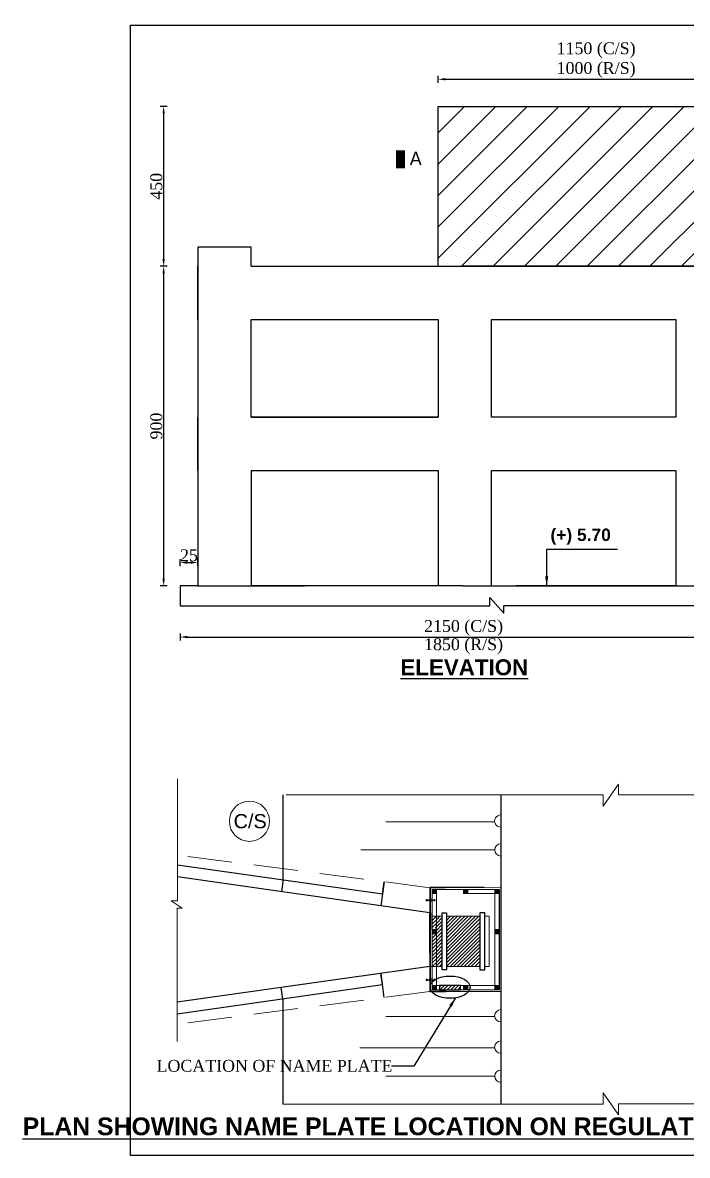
# Model space of a CAD drawing. Extents: x -426260 to 2055400, y -4304674 to -305611.
# Drawn here: x 1182410 to 1188027, y -1917498 to -1907932 of the extents above; entities that cross this region are included whole.
import ezdxf

# ---------------------------------------------------------------- set-up
doc = ezdxf.new("R2010")
doc.units = 0
doc.header["$LTSCALE"] = 300
doc.header["$MEASUREMENT"] = 0
doc.header["$PDMODE"] = 3
for name, pattern in [('DASHED', [0.75, 0.5, -0.25]), ('DASHED2', [9.525, 6.35, -3.175]), ('HIDDEN', [0.375, 0.25, -0.125])]:
    doc.linetypes.add(name, pattern=pattern)
doc.layers.get('0').update_dxf_attribs({"linetype": 'CONTINUOUS'})
doc.layers.get('DEFPOINTS').update_dxf_attribs({"linetype": 'CONTINUOUS'})
for name, color, linetype, lineweight in [('Dim', 7, 'CONTINUOUS', 9), ('Dimension', 8, 'CONTINUOUS', 18), ('HATCH', 252, 'CONTINUOUS', 5), ('line2', 3, 'CONTINUOUS', 30), ('Railing', 8, 'CONTINUOUS', 0), ('slop', 8, 'CONTINUOUS', 9)]:
    doc.layers.add(name, color=color, linetype=linetype, lineweight=lineweight)
for name, color, linetype in [('DOTTED', 240, 'DASHED2'), ('LINE', 7, 'CONTINUOUS'), ('line3', 3, 'CONTINUOUS'), ('line4', 4, 'CONTINUOUS'), ('line5', 5, 'CONTINUOUS'), ('line6', 6, 'CONTINUOUS'), ('P1', 7, 'CONTINUOUS'), ('TEXT', 10, 'CONTINUOUS')]:
    doc.layers.add(name, color=color, linetype=linetype)
doc.styles.add('Arial', font='arial.ttf')
doc.styles.add('style1', font='times.ttf')
doc.styles.add('Times New Roman', font='times.ttf')
doc.dimstyles.new('dim', dxfattribs={"dimtxt": 20, "dimasz": 20, "dimexe": 20, "dimexo": 5, "dimgap": 10, "dimtad": 1, "dimdec": 0, "dimzin": 0, "dimdsep": 46, "dimtxsty": 'Standard', "dimcen": 0.09, "dimclrd": 256, "dimclre": 256, "dimclrt": 7, "dimadec": 0, "dimazin": 0, "dimtfac": 1, "dimtdec": 0, "dimtofl": 0, "dimtmove": 0, "dimatfit": 3, "dimfxl": 20, "dimfxlon": 1, "dimtolj": 1, "dimtzin": 0, "dimlwd": -1, "dimlwe": -1, "dimarcsym": 1})

# ---------------------------------------------------------------- blocks, each defined once
blk = doc.blocks.new('*D1019')
at = {"layer": 'DEFPOINTS', "color": 0, "transparency": 16777216}
for p in [(1188380.5, -1908409.8), (1185921.2, -1909030.9), (1188380.5, -1909030.9)]:
    blk.add_point(p, dxfattribs=at)
at = {"layer": 'line5', "transparency": 16777216}
for p, q in [((1185921.2, -1908439.8), (1185921.2, -1908379.8)), ((1185981.2, -1908409.8), (1188320.5, -1908409.8)), ((1188380.5, -1908439.8), (1188380.5, -1908379.8))]:
    blk.add_line(p, q, dxfattribs=at)
for points in [[(1185981.2, -1908399.8), (1185981.2, -1908419.8), (1185921.2, -1908409.8)], [(1188320.5, -1908399.8), (1188320.5, -1908419.8), (1188380.5, -1908409.8)]]:
    blk.add_solid(points, dxfattribs=at)
at = {"layer": 'line5', "color": 7, "transparency": 16777216, "insert": (1187255.5, -1908248.1), "char_height": 100, "attachment_point": 5}
blk.add_mtext('\\A1;{\\fTimes New Roman|b0|i0|c0|p18;1150 (C/S)\\P1000 (R/S)}', dxfattribs=at)
blk = doc.blocks.new('*D1020')
at = {"layer": 'DEFPOINTS', "color": 0, "transparency": 16777216}
for p in [(1187809, -1908639), (1183601.5, -1909989), (1183759, -1909989)]:
    blk.add_point(p, dxfattribs=at)
at = {"layer": 'line5', "transparency": 16777216}
for p, q in [((1183631.5, -1908639), (1183571.5, -1908639)), ((1183601.5, -1908699), (1183601.5, -1909929)), ((1183631.5, -1909989), (1183571.5, -1909989))]:
    blk.add_line(p, q, dxfattribs=at)
for points in [[(1183591.5, -1908699), (1183611.5, -1908699), (1183601.5, -1908639)], [(1183591.5, -1909929), (1183611.5, -1909929), (1183601.5, -1909989)]]:
    blk.add_solid(points, dxfattribs=at)
at = {"layer": 'line5', "color": 7, "transparency": 16777216, "insert": (1183540.6, -1909314), "char_height": 100, "attachment_point": 5, "rotation": 90, "style": 'Times New Roman'}
blk.add_mtext('\\A1;450', dxfattribs=at)
blk = doc.blocks.new('*D1021')
at = {"layer": 'DEFPOINTS', "color": 0, "transparency": 16777216}
for p in [(1183759, -1909989), (1183601.5, -1912689), (1184209, -1912689)]:
    blk.add_point(p, dxfattribs=at)
at = {"layer": 'line5', "transparency": 16777216}
for p, q in [((1183631.5, -1909989), (1183571.5, -1909989)), ((1183601.5, -1910049), (1183601.5, -1912629)), ((1183631.5, -1912689), (1183571.5, -1912689))]:
    blk.add_line(p, q, dxfattribs=at)
for points in [[(1183591.5, -1910049), (1183611.5, -1910049), (1183601.5, -1909989)], [(1183591.5, -1912629), (1183611.5, -1912629), (1183601.5, -1912689)]]:
    blk.add_solid(points, dxfattribs=at)
at = {"layer": 'line5', "color": 7, "transparency": 16777216, "insert": (1183540.5, -1911339), "char_height": 100, "attachment_point": 5, "rotation": 90, "style": 'Times New Roman'}
blk.add_mtext('\\A1;900', dxfattribs=at)
blk = doc.blocks.new('*D1028')
at = {"layer": 'DEFPOINTS', "color": 0, "transparency": 16777216}
for p in [(1188380.5, -1908639), (1184341, -1912689), (1188706.8, -1912689)]:
    blk.add_point(p, dxfattribs=at)
at = {"layer": 'line5', "transparency": 16777216}
for p, q in [((1188676.8, -1908639), (1188736.8, -1908639)), ((1188706.8, -1908699), (1188706.8, -1912629)), ((1188676.8, -1912689), (1188736.8, -1912689))]:
    blk.add_line(p, q, dxfattribs=at)
for points in [[(1188696.8, -1908699), (1188716.8, -1908699), (1188706.8, -1908639)], [(1188696.8, -1912629), (1188716.8, -1912629), (1188706.8, -1912689)]]:
    blk.add_solid(points, dxfattribs=at)
at = {"layer": 'line5', "color": 7, "transparency": 16777216, "insert": (1188645.9, -1910664), "char_height": 100, "attachment_point": 5, "rotation": 90, "style": 'Times New Roman'}
blk.add_mtext('\\A1;1350', dxfattribs=at)
blk = doc.blocks.new('*D1022')
at = {"layer": 'DEFPOINTS', "color": 0, "transparency": 16777216}
for p in [(1183741, -1912843.5), (1188530.5, -1912843.5), (1188530.5, -1913120.9)]:
    blk.add_point(p, dxfattribs=at)
at = {"layer": 'line5', "transparency": 16777216}
for p, q in [((1183741, -1913090.9), (1183741, -1913150.9)), ((1183801, -1913120.9), (1188470.5, -1913120.9)), ((1188530.5, -1913090.9), (1188530.5, -1913150.9))]:
    blk.add_line(p, q, dxfattribs=at)
for points in [[(1183801, -1913110.9), (1183801, -1913130.9), (1183741, -1913120.9)], [(1188470.5, -1913110.9), (1188470.5, -1913130.9), (1188530.5, -1913120.9)]]:
    blk.add_solid(points, dxfattribs=at)
at = {"layer": 'line5', "color": 7, "transparency": 16777216, "char_height": 100, "attachment_point": 5, "style": 'Times New Roman'}
for s, insert in [('\\A1;2150 (C/S)', (1186135.8, -1913043.8)), ('\\A1;1850 (R/S)', (1186135.8, -1913197.9))]:
    blk.add_mtext(s, dxfattribs=dict(at, insert=insert))
blk = doc.blocks.new('*D1025')
at = {"layer": 'DEFPOINTS', "color": 0, "transparency": 16777216}
for p in [(1183891, -1912492), (1183741, -1912850.4), (1183891, -1912850.4)]:
    blk.add_point(p, dxfattribs=at)
at = {"layer": 'line5', "transparency": 16777216}
for p, q in [((1183741, -1912522), (1183741, -1912462)), ((1183891, -1912522), (1183891, -1912462)), ((1183801, -1912492), (1183831, -1912492))]:
    blk.add_line(p, q, dxfattribs=at)
for points in [[(1183801, -1912482), (1183801, -1912502), (1183741, -1912492)], [(1183831, -1912482), (1183831, -1912502), (1183891, -1912492)]]:
    blk.add_solid(points, dxfattribs=at)
at = {"layer": 'line5', "color": 7, "transparency": 16777216, "insert": (1183816, -1912431.1), "char_height": 100, "attachment_point": 5, "style": 'Times New Roman'}
blk.add_mtext('\\A1;25', dxfattribs=at)

msp = doc.modelspace()

# ---------------------------------------------------------------- hatches: boundary and pattern name
at = {"layer": 'Dim'}
h = msp.add_hatch(dxfattribs=at)
h.set_pattern_fill('ANSI31,_O', color=8, scale=1500)
h.set_pattern_definition([(45, (51624.06, -437912.23), (-132.582521, 132.582521), [])])
h.paths.add_polyline_path([(1188380.5, -1909989), (1188380.5, -1908639), (1185921.2, -1908639), (1185921.2, -1909989)])
at = {"layer": 'HATCH'}
h = msp.add_hatch(dxfattribs=at)
h.set_pattern_fill('ANSI31', color=256, scale=169.642667)
h.set_pattern_definition([(45, (1169006.41, -1913387.668), (-14.994435, 14.994435), [])])
h.paths.add_polyline_path([(1185931.5, -1916099.4), (1186110.7, -1916099.4), (1186110.7, -1916066.1), (1185931.5, -1916066.1)])
h = msp.add_hatch(dxfattribs=at)
h.set_pattern_fill('ANSI31', color=256, scale=169.642667)
h.set_pattern_definition([(45, (1169006.41, -1913388.36), (-14.994435, 14.994435), [])])
h.paths.add_polyline_path([(1185931.5, -1916100.1), (1186110.7, -1916100.1), (1186110.7, -1916066.8), (1185931.5, -1916066.8)])
at = {"layer": 'slop'}
for points in [[(1185906.5, -1915251.7), (1185871.2, -1915251.7), (1185871.2, -1915286.9), (1185906.5, -1915286.9)], [(1186171.1, -1915251.7), (1186135.8, -1915251.7), (1186135.8, -1915286.9), (1186171.1, -1915286.9)], [(1186435.7, -1915251.7), (1186400.4, -1915251.7), (1186400.4, -1915286.9), (1186435.7, -1915286.9)], [(1185906.4, -1915592), (1185871.2, -1915592), (1185871.2, -1915627.3), (1185906.4, -1915627.3)], [(1186435.6, -1915592), (1186400.4, -1915592), (1186400.4, -1915627.3), (1186435.6, -1915627.3)], [(1185906.4, -1916064.8), (1185871.2, -1916064.8), (1185871.2, -1916100.1), (1185906.4, -1916100.1)], [(1186171, -1916064.8), (1186135.8, -1916064.8), (1186135.8, -1916100.1), (1186171, -1916100.1)], [(1186435.6, -1916064.8), (1186400.4, -1916064.8), (1186400.4, -1916100.1), (1186435.6, -1916100.1)]]:
    msp.add_hatch(color=15, dxfattribs=at).paths.add_polyline_path(points)

# ---------------------------------------------------------------- linework, layer by layer
at = {"lineweight": 18}
for p, q in [((1186449.8, -1915237.6), (1185857.1, -1915237.5)), ((1185857.1, -1915237.5), (1185857.1, -1915449.2)), ((1186449.8, -1915449.3), (1186449.8, -1915237.6)), ((1185871.2, -1915479.3), (1185955.9, -1915479.3)), ((1185955.9, -1915479.3), (1185955.9, -1915450.6)), ((1185955.9, -1915450.6), (1185991.2, -1915450.6)), ((1185991.2, -1915450.6), (1185991.2, -1915479.3)), ((1185991.2, -1915479.3), (1186272.8, -1915479.3)), ((1186272.8, -1915479.3), (1186272.8, -1915450.6)), ((1186272.8, -1915450.6), (1186315.1, -1915450.6)), ((1186315.1, -1915450.6), (1186315.1, -1915479.3)), ((1186315.1, -1915479.3), (1186351.3, -1915479.2)), ((1186351.3, -1915479.2), (1186351.5, -1915902.7)), ((1186449.8, -1916114.3), (1186449.8, -1915449.3)), ((1185857, -1915902.6), (1185857.1, -1916114.3)), ((1185955.8, -1915902.6), (1185857, -1915902.6)), ((1185955.8, -1915930.9), (1185955.8, -1915902.6)), ((1186273.4, -1915902.6), (1185991.1, -1915902.6)), ((1185991.1, -1915902.6), (1185991.1, -1915930.9)), ((1186273.4, -1915930.9), (1186273.4, -1915902.6)), ((1186351.5, -1915902.7), (1186315.7, -1915902.6)), ((1186315.7, -1915902.6), (1186315.7, -1915930.9)), ((1185991.1, -1915930.9), (1185955.8, -1915930.9)), ((1186315.7, -1915930.9), (1186273.4, -1915930.9)), ((1185857.1, -1916114.3), (1186449.8, -1916114.3))]:
    msp.add_line(p, q, dxfattribs=at)
at = {"color": 1}
for p, q in [((1185857.1, -1915449.3), (1185857.1, -1915237.5)), ((1185857.1, -1916114.3), (1185857.1, -1915449.3))]:
    msp.add_line(p, q, dxfattribs=at)
at = {"color": 7}
msp.add_lwpolyline([(1186309.2, -1915237.5), (1185851.3, -1915237.5)], dxfattribs=at)
at = {"color": 3}
for points in [[(1185955.9, -1915450.6), (1185991.1, -1915450.6), (1185991.1, -1915930.9), (1185955.9, -1915930.9)], [(1186273.4, -1915930.9), (1186315.1, -1915930.9), (1186315.1, -1915450.6), (1186273.4, -1915450.6)]]:
    msp.add_lwpolyline(points, close=True, dxfattribs=at)
at = {"layer": 'Dim', "ltscale": 500}
for p, q in [((1186435.7, -1915251.7), (1185871.2, -1915251.7)), ((1185871.2, -1915251.7), (1185871.2, -1915449.3)), ((1185906.5, -1915286.9), (1185906.5, -1915449.3)), ((1186400.4, -1915286.9), (1186135.8, -1915286.9)), ((1186400.4, -1915449.3), (1186400.4, -1915286.9)), ((1186435.7, -1915449.3), (1186435.7, -1915251.7)), ((1185871.2, -1915449.3), (1185871.2, -1916100.1)), ((1185906.4, -1915449.3), (1185906.4, -1916064.8)), ((1186400.4, -1916064.8), (1186400.4, -1915449.3)), ((1186435.6, -1916100.1), (1186435.6, -1915449.3)), ((1185871.2, -1916100.1), (1186435.6, -1916100.1)), ((1185906.4, -1916064.8), (1186400.4, -1916064.8))]:
    msp.add_line(p, q, dxfattribs=at)
at = {"layer": 'Dim', "color": 8}
for p, q in [((1185871.2, -1915514.4), (1185906.4, -1915479.1)), ((1185871.2, -1915544.3), (1185906.4, -1915509)), ((1185906.4, -1915479.1), (1185910.5, -1915475)), ((1185906.4, -1915509), (1185935.9, -1915479.6)), ((1185906.4, -1915538.9), (1185955.9, -1915489.5)), ((1185906.4, -1915568.9), (1185955.9, -1915519.4)), ((1185991.1, -1915484.2), (1185995.8, -1915479.6)), ((1185991.1, -1915514.1), (1186025.7, -1915479.6)), ((1185991.1, -1915544.1), (1186055.6, -1915479.6)), ((1185991.1, -1915574), (1186085.6, -1915479.6)), ((1185991.1, -1915604), (1186115.5, -1915479.6)), ((1185991.1, -1915633.9), (1186145.4, -1915479.6)), ((1185991.1, -1915663.8), (1186175.4, -1915479.6)), ((1185991.1, -1915693.8), (1186205.3, -1915479.6)), ((1185991.1, -1915723.7), (1186235.2, -1915479.6)), ((1185991.1, -1915753.6), (1186265.2, -1915479.6)), ((1185991.1, -1915783.6), (1186272.8, -1915501.9)), ((1185991.1, -1915813.5), (1186272.8, -1915531.8)), ((1185871.2, -1915574.2), (1185906.4, -1915538.9)), ((1185871.2, -1915634.1), (1185891.8, -1915613.5)), ((1185871.2, -1915664), (1185906.4, -1915628.8)), ((1185897.1, -1915578.2), (1185906.4, -1915568.9)), ((1185906.4, -1915598.8), (1185955.9, -1915549.3)), ((1185906.4, -1915628.8), (1185955.9, -1915579.3)), ((1185906.4, -1915658.7), (1185955.9, -1915609.2)), ((1185991.1, -1915843.4), (1186272.8, -1915561.7)), ((1185991.1, -1915873.4), (1186272.8, -1915591.7)), ((1185991.5, -1915902.9), (1186272.8, -1915621.6)), ((1185871.2, -1915694), (1185906.4, -1915658.7)), ((1185871.2, -1915723.9), (1185906.4, -1915688.6)), ((1185871.2, -1915753.8), (1185906.4, -1915718.6)), ((1185906.4, -1915688.6), (1185955.9, -1915639.1)), ((1185906.4, -1915718.6), (1185955.9, -1915669.1)), ((1185906.4, -1915748.5), (1185955.9, -1915699)), ((1186021.4, -1915902.9), (1186272.8, -1915651.6)), ((1186051.4, -1915902.9), (1186272.8, -1915681.5)), ((1186081.3, -1915902.9), (1186272.8, -1915711.4)), ((1185871.2, -1915783.8), (1185906.4, -1915748.5)), ((1185871.2, -1915813.7), (1185906.4, -1915778.4)), ((1185871.2, -1915843.6), (1185906.4, -1915808.4)), ((1185906.4, -1915778.4), (1185955.9, -1915729)), ((1185906.4, -1915808.4), (1185955.9, -1915758.9)), ((1185906.4, -1915838.3), (1185955.9, -1915788.8)), ((1185906.4, -1915868.2), (1185955.9, -1915818.8)), ((1186111.2, -1915902.9), (1186272.8, -1915741.4)), ((1186141.2, -1915902.9), (1186272.8, -1915771.3)), ((1186171.1, -1915902.9), (1186272.8, -1915801.2)), ((1185871.2, -1915873.6), (1185906.4, -1915838.3)), ((1185871.7, -1915903), (1185906.4, -1915868.2)), ((1185901.7, -1915903), (1185906.4, -1915898.2)), ((1185906.4, -1915898.2), (1185955.9, -1915848.7)), ((1185931.6, -1915903), (1185955.9, -1915878.6)), ((1186201, -1915902.9), (1186272.8, -1915831.2)), ((1186231, -1915902.9), (1186272.8, -1915861.1)), ((1186260.9, -1915902.9), (1186272.8, -1915891))]:
    msp.add_line(p, q, dxfattribs=at)
at = {"layer": 'Dim', "lineweight": 18, "ltscale": 500}
for points in [[(1185830.8, -1915342), (1185844.8, -1915342)], [(1185830.8, -1915342), (1185844.8, -1915342)], [(1185830.8, -1915342), (1185844.8, -1915342)], [(1185830.8, -1915342), (1185844.8, -1915342)], [(1185830.8, -1915344.8), (1185844.8, -1915344.8)], [(1185830.8, -1915344.8), (1185844.8, -1915344.8)], [(1185830.8, -1915344.8), (1185844.8, -1915344.8)], [(1185830.8, -1915344.8), (1185844.8, -1915344.8)], [(1185830.8, -1916014.7), (1185844.8, -1916014.7)], [(1185830.8, -1916014.7), (1185844.8, -1916014.7)], [(1185830.8, -1916014.7), (1185844.8, -1916014.7)], [(1185830.8, -1916014.7), (1185844.8, -1916014.7)], [(1185830.8, -1916017.4), (1185844.8, -1916017.4)], [(1185830.8, -1916017.4), (1185844.8, -1916017.4)], [(1185830.8, -1916017.4), (1185844.8, -1916017.4)], [(1185830.8, -1916017.4), (1185844.8, -1916017.4)]]:
    msp.add_lwpolyline(points, dxfattribs=at)
at = {"layer": 'Dim', "lineweight": 18, "ltscale": 500, "elevation": 0}
for points in [[(1185869.4, -1915342), (1185883.5, -1915342)], [(1185869.4, -1915342), (1185883.5, -1915342)], [(1185869.4, -1915342), (1185883.5, -1915342)], [(1185869.4, -1915342), (1185883.5, -1915342)], [(1185869.4, -1915344.8), (1185883.5, -1915344.8)], [(1185869.4, -1915344.8), (1185883.5, -1915344.8)], [(1185869.4, -1915344.8), (1185883.5, -1915344.8)], [(1185869.4, -1915344.8), (1185883.5, -1915344.8)], [(1185869.4, -1916014.7), (1185883.5, -1916014.7)], [(1185869.4, -1916014.7), (1185883.5, -1916014.7)], [(1185869.4, -1916014.7), (1185883.5, -1916014.7)], [(1185869.4, -1916014.7), (1185883.5, -1916014.7)], [(1185869.4, -1916017.4), (1185883.5, -1916017.4)], [(1185869.4, -1916017.4), (1185883.5, -1916017.4)], [(1185869.4, -1916017.4), (1185883.5, -1916017.4)], [(1185869.4, -1916017.4), (1185883.5, -1916017.4)]]:
    msp.add_lwpolyline(points, dxfattribs=at)
at = {"layer": 'Dim', "ltscale": 50}
msp.add_circle((1184326.5, -1914676.6), 169.8, dxfattribs=at)
at = {"layer": 'Dim', "lineweight": 18, "ltscale": 500}
for centre, radius in [((1185824.6, -1915343.4), 4.82), ((1185824.6, -1915343.4), 4.82), ((1185824.6, -1915343.4), 4.82), ((1185824.6, -1915343.4), 4.82), ((1185857.1, -1915343.4), 12.3), ((1185857.1, -1915343.4), 12.3), ((1185857.1, -1915343.4), 12.3), ((1185857.1, -1915343.4), 12.3), ((1185857.1, -1915343.4), 9.56), ((1185857.1, -1915343.4), 9.56), ((1185857.1, -1915343.4), 9.56), ((1185857.1, -1915343.4), 9.56), ((1185889.5, -1915343.4, 0), 4.82), ((1185824.6, -1916016), 4.82), ((1185824.6, -1916016), 4.82), ((1185824.6, -1916016), 4.82), ((1185824.6, -1916016), 4.82), ((1185857, -1916016), 12.3), ((1185857, -1916016), 12.3), ((1185857, -1916016), 12.3), ((1185857, -1916016), 12.3), ((1185857, -1916016), 9.56), ((1185857, -1916016), 9.56), ((1185857, -1916016), 9.56), ((1185857, -1916016), 9.56), ((1185889.5, -1916016, 0), 4.82)]:
    msp.add_circle(centre, radius, dxfattribs=at)
for centre, start, end in [((1185824.6, -1915343.4), 12.86098, 347.13902), ((1185824.6, -1915343.4), 12.86098, 347.13902), ((1185824.6, -1915343.4), 12.86098, 347.13902), ((1185824.6, -1915343.4), 12.86098, 347.13902), ((1185889.6, -1915343.4, 0), 192.86098, 167.13902), ((1185889.6, -1915343.4, 0), 192.86098, 167.13902), ((1185889.6, -1915343.4, 0), 192.86098, 167.13902), ((1185889.6, -1915343.4, 0), 192.86098, 167.13902), ((1185824.6, -1916016), 12.86098, 347.13902), ((1185824.6, -1916016), 12.86098, 347.13902), ((1185824.6, -1916016), 12.86098, 347.13902), ((1185824.6, -1916016), 12.86098, 347.13902), ((1185889.6, -1916016, 0), 192.86098, 167.13902), ((1185889.6, -1916016, 0), 192.86098, 167.13902), ((1185889.6, -1916016, 0), 192.86098, 167.13902), ((1185889.6, -1916016, 0), 192.86098, 167.13902)]:
    msp.add_arc(centre, 6.21, start, end, dxfattribs=at)
at = {"layer": 'Dimension', "color": 5, "lineweight": 13, "ltscale": 2}
for p, q in [((1186398.4, -1914681), (1185479.6, -1914681)), ((1186398.8, -1914918.5), (1185266.7, -1914918.5)), ((1186398.6, -1916325.3), (1185479.7, -1916325.3)), ((1186398.6, -1916590.2), (1185259, -1916590.3)), ((1186398.7, -1916829.6), (1185479.5, -1916829.2))]:
    msp.add_line(p, q, dxfattribs=at)
at = {"layer": 'Dimension', "color": 0, "lineweight": 30, "ltscale": 2}
for p, q in [((1185450.5, -1915292.7, 0), (1183717.8, -1915047, 0)), ((1185464.1, -1915187.5, 0), (1185435.4, -1915390.3, 0)), ((1185450.5, -1915292.7, 0), (1185464.1, -1915187.5, 0)), ((1185851.3, -1915916.7), (1185851.3, -1916114.3)), ((1185450.5, -1916059.3, 0), (1185436.6, -1915961.4, 0)), ((1185436.6, -1915961.4, 0), (1185462.9, -1916164.6, 0)), ((1185450.5, -1916059.3, 0), (1183716.6, -1916305.1, 0)), ((1185851.3, -1916114.3), (1185984, -1916114.3))]:
    msp.add_line(p, q, dxfattribs=at)
at = {"layer": 'Dimension', "color": 5, "lineweight": 18, "ltscale": 2, "elevation": 0}
for points in [[(1183716.6, -1916535.8), (1183716.6, -1915411.9), (1183758.2, -1915411.9), (1183665.9, -1915349.9), (1183717.8, -1915349.9), (1183717.8, -1914319.5)], [(1184637.8, -1914454.3), (1187316.4, -1914454.3), (1187316.4, -1914549.1), (1187446, -1914364.2), (1187446, -1914454.6), (1190900.5, -1914454.6)], [(1184609.3, -1917064.8), (1187316.4, -1917064.8), (1187316.4, -1916969.9), (1187446, -1917154.8), (1187446, -1917064.4), (1190900.5, -1917064.4)]]:
    msp.add_lwpolyline(points, dxfattribs=at)
at = {"layer": 'Dimension', "color": 0, "lineweight": 30, "ltscale": 2}
for points in [[(1184609.3, -1914454.3), (1184609.3, -1915191.2)], [(1184609.3, -1916178.4), (1184595.5, -1916080.7)], [(1184609.3, -1916178.4), (1184609.3, -1917064.8)]]:
    msp.add_lwpolyline(points, dxfattribs=at)
at = {"layer": 'Dimension', "color": 0, "lineweight": 30, "ltscale": 2, "elevation": 0}
for points in [[(1185851.3, -1915449.3), (1183717.8, -1915146.8)], [(1185851.3, -1915449.3), (1183717.8, -1915146.8)], [(1184609.3, -1915187.7), (1184597.4, -1915271.5)], [(1185851.3, -1915902.6), (1183716.6, -1916205.3)]]:
    msp.add_lwpolyline(points, dxfattribs=at)
at = {"layer": 'Dimension', "color": 5, "lineweight": 13, "ltscale": 2}
for centre, start, end in [((1186449.8, -1914674.7), 90, 270.42738), ((1186450.6, -1914918.5), 90, 270), ((1186449.9, -1916319), 90, 270), ((1186449.9, -1916583.9), 90, 270), ((1186450.4, -1916829.6), 90.04795, 270)]:
    msp.add_arc(centre, 51.7, start, end, dxfattribs=at)
at = {"layer": 'DOTTED', "color": 0, "linetype": 'HIDDEN', "lineweight": 20, "ltscale": 5, "elevation": 0}
for points in [[(1185851.3, -1915237.6), (1183717.8, -1914961.5)], [(1185851.3, -1916114.3), (1183716.6, -1916390.6)]]:
    msp.add_lwpolyline(points, dxfattribs=at)
at = {"layer": 'LINE', "ltscale": 0.5}
msp.add_line((1184341, -1911714), (1184341, -1912689), dxfattribs=at)
at = {"layer": 'LINE', "lineweight": 18}
for p, q in [((1185955.9, -1915479.3), (1185955.9, -1915450.6)), ((1185955.9, -1915450.6), (1185991.2, -1915450.6)), ((1185991.2, -1915450.6), (1185991.2, -1915479.3)), ((1186272.8, -1915479.3), (1186272.8, -1915450.6)), ((1186272.8, -1915450.6), (1186315.1, -1915450.6)), ((1186315.1, -1915450.6), (1186315.1, -1915479.3))]:
    msp.add_line(p, q, dxfattribs=at)
at = {"layer": 'LINE'}
msp.add_lwpolyline([(1196820.5, -1917498.2), (1183322, -1917498.2), (1183322, -1907952.8), (1196820.5, -1907952.8)], close=True, dxfattribs=at)
at = {"layer": 'line2', "color": 3}
for points in [[(1186449.7, -1914454.3), (1186449.7, -1915449.3)], [(1186449.7, -1915449.3), (1186449.7, -1917064.8)]]:
    msp.add_lwpolyline(points, dxfattribs=at)
at = {"layer": 'line2', "color": 7, "elevation": 0}
for points in [[(1185851.3, -1915237.6), (1185851.3, -1915449.3)], [(1185851.3, -1915449.3), (1185851.3, -1916114.3)]]:
    msp.add_lwpolyline(points, dxfattribs=at)
at = {"layer": 'line2', "color": 1}
msp.add_lwpolyline([(1185857, -1915789.7), (1185851.3, -1915789.7), (1185851.3, -1915449.3)], dxfattribs=at)
at = {"layer": 'line2', "color": 7}
for points in [[(1185856.9, -1915449.3), (1185856.9, -1915592.2)], [(1185984, -1916114.3), (1185851.3, -1916114.3)]]:
    msp.add_lwpolyline(points, dxfattribs=at)
at = {"layer": 'line3'}
for p, q in [((1185921.2, -1908639), (1188380.5, -1908639)), ((1185921.2, -1909989), (1185921.2, -1908639)), ((1183891, -1910439), (1183891, -1909989)), ((1188380.5, -1909989), (1186130.5, -1909989)), ((1184341, -1910439), (1185921.2, -1910439)), ((1185921.2, -1910439), (1185921.2, -1911264)), ((1186371.2, -1910439), (1187930.5, -1910439)), ((1186371.2, -1911264), (1186371.2, -1910439)), ((1187930.5, -1910439), (1187930.5, -1911264)), ((1183891, -1911714), (1183891, -1911264)), ((1185921.2, -1911264), (1184341, -1911264)), ((1187930.5, -1911264), (1186371.2, -1911264)), ((1184341, -1911714), (1185921.2, -1911714)), ((1185921.2, -1911714), (1185921.2, -1912689)), ((1186371.2, -1911714), (1187930.5, -1911714)), ((1186371.2, -1912689), (1186371.2, -1911714)), ((1187930.5, -1911714), (1187930.5, -1912689)), ((1183891, -1912689), (1183741, -1912689)), ((1183741, -1912689), (1183741, -1912856.9)), ((1186130.5, -1912689), (1184341, -1912689)), ((1187930.5, -1912689), (1186580.5, -1912689))]:
    msp.add_line(p, q, dxfattribs=at)
for points in [[(1183891, -1909989), (1183891, -1912689)], [(1184341, -1909989), (1188380.5, -1909989)], [(1184341, -1911264), (1184341, -1910439)], [(1184341, -1911264), (1185921.2, -1911264)], [(1184341, -1911714), (1185921.2, -1911714)], [(1183891, -1912689), (1184341, -1912689)], [(1184341, -1912689), (1184791, -1912689)], [(1186130.5, -1912689), (1188530.5, -1912689)]]:
    msp.add_lwpolyline(points, dxfattribs=at)
at = {"layer": 'line4'}
msp.add_lwpolyline([(1185931.5, -1916100.1), (1186110.7, -1916100.1), (1186110.7, -1916064.8), (1185931.5, -1916064.8)], close=True, dxfattribs=at)
at = {"layer": 'line5'}
for p, q in [((1184341, -1909827), (1183891, -1909827)), ((1183891, -1909827), (1183891, -1909989)), ((1184341, -1909989), (1184341, -1909827)), ((1186358.3, -1912856.9), (1186358.3, -1912786.4)), ((1186358.3, -1912786.4), (1186476.8, -1912918.4)), ((1186476.8, -1912918.4), (1186476.8, -1912855.4)), ((1186476.8, -1912855.4), (1188530.5, -1912855.4)), ((1183741, -1912856.9), (1186358.3, -1912856.9))]:
    msp.add_line(p, q, dxfattribs=at)
msp.add_lwpolyline([(1185602.4, -1909011.2, 75, 75, 0), (1185602.4, -1909161.2, 0, 0, 0), (1185819.9, -1909161.2, 0, 0, 0)], format="xyseb", dxfattribs=at)
msp.add_lwpolyline([(1185984, -1915237.6), (1185851.3, -1915237.6), (1185851.3, -1915449.3)], dxfattribs=at)
msp.add_ellipse((1186021.4, -1916078), major_axis=(169.1, 0), ratio=0.554683, dxfattribs=at)
at = {"layer": 'P1', "color": 8, "linetype": 'DASHED', "ltscale": 800000}
for p, q in [((1186435.7, -1915251.7), (1186435.7, -1915449.3)), ((1186435.6, -1915449.3), (1186435.6, -1916099.8))]:
    msp.add_line(p, q, dxfattribs=at)
at = {"layer": 'Railing', "ltscale": 500}
for p, q in [((1185906.5, -1915251.7), (1185871.2, -1915251.7)), ((1185871.2, -1915251.7), (1185871.2, -1915286.9)), ((1185871.2, -1915286.9), (1185906.5, -1915286.9)), ((1185906.5, -1915286.9), (1185906.5, -1915251.7)), ((1186135.8, -1915286.9), (1186135.8, -1915251.7)), ((1186135.8, -1915251.7), (1186171.1, -1915251.7)), ((1186171.1, -1915286.9), (1186135.8, -1915286.9)), ((1186171.1, -1915251.7), (1186171.1, -1915286.9)), ((1186400.4, -1915286.9), (1186400.4, -1915251.7)), ((1186400.4, -1915251.7), (1186435.7, -1915251.7)), ((1186435.7, -1915286.9), (1186400.4, -1915286.9)), ((1186435.7, -1915251.7), (1186435.7, -1915286.9)), ((1185871.2, -1915592), (1185906.4, -1915592)), ((1185871.2, -1915627.3), (1185871.2, -1915592)), ((1185906.4, -1915627.3), (1185871.2, -1915627.3)), ((1185906.4, -1915592), (1185906.4, -1915627.3)), ((1186435.6, -1915592), (1186400.4, -1915592)), ((1186400.4, -1915592), (1186400.4, -1915627.3)), ((1186400.4, -1915627.3), (1186435.6, -1915627.3)), ((1186435.6, -1915627.3), (1186435.6, -1915592)), ((1185871.2, -1916064.8), (1185906.4, -1916064.8)), ((1185871.2, -1916100.1), (1185871.2, -1916064.8)), ((1185906.4, -1916100.1), (1185871.2, -1916100.1)), ((1185906.4, -1916064.8), (1185906.4, -1916100.1)), ((1186171, -1916064.8), (1186135.8, -1916064.8)), ((1186135.8, -1916064.8), (1186135.8, -1916100.1)), ((1186135.8, -1916100.1), (1186171, -1916100.1)), ((1186171, -1916100.1), (1186171, -1916064.8)), ((1186435.6, -1916064.8), (1186400.4, -1916064.8)), ((1186400.4, -1916064.8), (1186400.4, -1916100.1)), ((1186400.4, -1916100.1), (1186435.6, -1916100.1)), ((1186435.6, -1916100.1), (1186435.6, -1916064.8))]:
    msp.add_line(p, q, dxfattribs=at)

# ---------------------------------------------------------------- texts
at = {"color": 7, "insert": (1183541.9, -1916793.5), "char_height": 100, "attachment_point": 7, "style": 'style1'}
msp.add_mtext('\\A1;LOCATION OF NAME PLATE', dxfattribs=at)
at = {"layer": 'line5', "insert": (1185681.4, -1909022.9), "char_height": 112.5, "attachment_point": 1}
msp.add_mtext_dynamic_manual_height_columns('A', width=44.461, gutter_width=1, heights=[0.596], dxfattribs=at)
at = {"layer": 'line5', "color": 6, "insert": (1186870.2, -1912204.7), "char_height": 105, "width": 793.138, "attachment_point": 1}
msp.add_mtext('{\\fArial|b1|i0|c0|p34;(+) 5.70}', dxfattribs=at)
at = {"layer": 'line6', "insert": (1185602.4, -1913308.8), "char_height": 90, "attachment_point": 1}
msp.add_mtext_dynamic_manual_height_columns('{\\fArial|b1|i0|c0|p34;\\H1.5x;\\LELEVATION}', width=469.894, gutter_width=1, heights=[0], dxfattribs=at)
at = {"layer": 'TEXT', "color": 1, "attachment_point": 6, "style": 'Arial'}
for s, insert, char_height, width in [('\\pxqc;C/S', (1184447.2, -1914676.8, 0), 120.02, 228.995), ('\\pxqc;{\\fArial|b1|i0|c0|p34;\\L\\C6;PLAN SHOWING NAME PLATE LOCATION ON REGULATOR }', (1190727, -1917254.3, 0), 150, 10650.741)]:
    msp.add_mtext(s, dxfattribs=dict(at, insert=insert, char_height=char_height, width=width))

# ---------------------------------------------------------------- dimensions: what is measured, and where the dimension line sits
at = {"layer": 'line5'}
for base, p1, p2, text, override, picture, middle in [((1188380.5, -1908409.8), (1185921.2, -1909030.9), (1188380.5, -1909030.9), '{\\fTimes New Roman|b0|i0|c0|p18;1150 (C/S)\\P1000 (R/S)}', {"dimtxt": 100, "dimasz": 60, "dimexe": 30, "dimfxl": 30}, '*D1019', (1187255.5, -1908409.8)), ((1183891, -1912492), (1183741, -1912850.4), (1183891, -1912850.4), '25', {"dimtxt": 100, "dimasz": 60, "dimexe": 30, "dimtxsty": 'Times New Roman', "dimfxl": 30}, '*D1025', (1183816, -1912492))]:
    dim = msp.add_linear_dim(base=base, p1=p1, p2=p2, text=text, dimstyle='dim', override=override, dxfattribs=at)
    dim.commit()
    dim.dimension.update_dxf_attribs({"geometry": picture, "text_midpoint": middle, "dimtype": 160})
for base, p1, p2, text, picture, middle in [((1183601.5, -1909989), (1187809, -1908639), (1183759, -1909989), '450', '*D1020', (1183540.6, -1909314)), ((1188706.8, -1912689), (1188380.5, -1908639), (1184341, -1912689), '1350', '*D1028', (1188645.9, -1910664)), ((1183601.5, -1912689), (1183759, -1909989), (1184209, -1912689), '900', '*D1021', (1183540.5, -1911339))]:
    dim = msp.add_linear_dim(base=base, p1=p1, p2=p2, angle=90, text=text, dimstyle='dim', override={"dimtxt": 100, "dimasz": 60, "dimexe": 30, "dimtxsty": 'Times New Roman', "dimfxl": 30}, dxfattribs=at)
    dim.commit()
    dim.dimension.update_dxf_attribs({"geometry": picture, "text_midpoint": middle})
dim = msp.add_linear_dim(base=(1188530.5, -1913120.9), p1=(1183741, -1912843.5), p2=(1188530.5, -1912843.5), text='2150 (C/S)\\X1850 (R/S)', dimstyle='dim', override={"dimtxt": 100, "dimasz": 60, "dimexe": 30, "dimtxsty": 'Times New Roman', "dimfxl": 30}, dxfattribs=at)
dim.commit()
dim.dimension.update_dxf_attribs({"geometry": '*D1022', "text_midpoint": (1186135.8, -1913120.9)})

# ---------------------------------------------------------------- leaders
for points in [[(1186838.2, -1912689), (1186838.2, -1912379), (1187436.8, -1912379)], [(1186067.8, -1916168.2), (1185715.6, -1916745.1), (1185526.5, -1916745.1)]]:
    msp.add_leader(points, dimstyle='dim', override={"dimasz": 80, "dimtad": 0}, dxfattribs=at)

doc.saveas('drawing.dxf')
